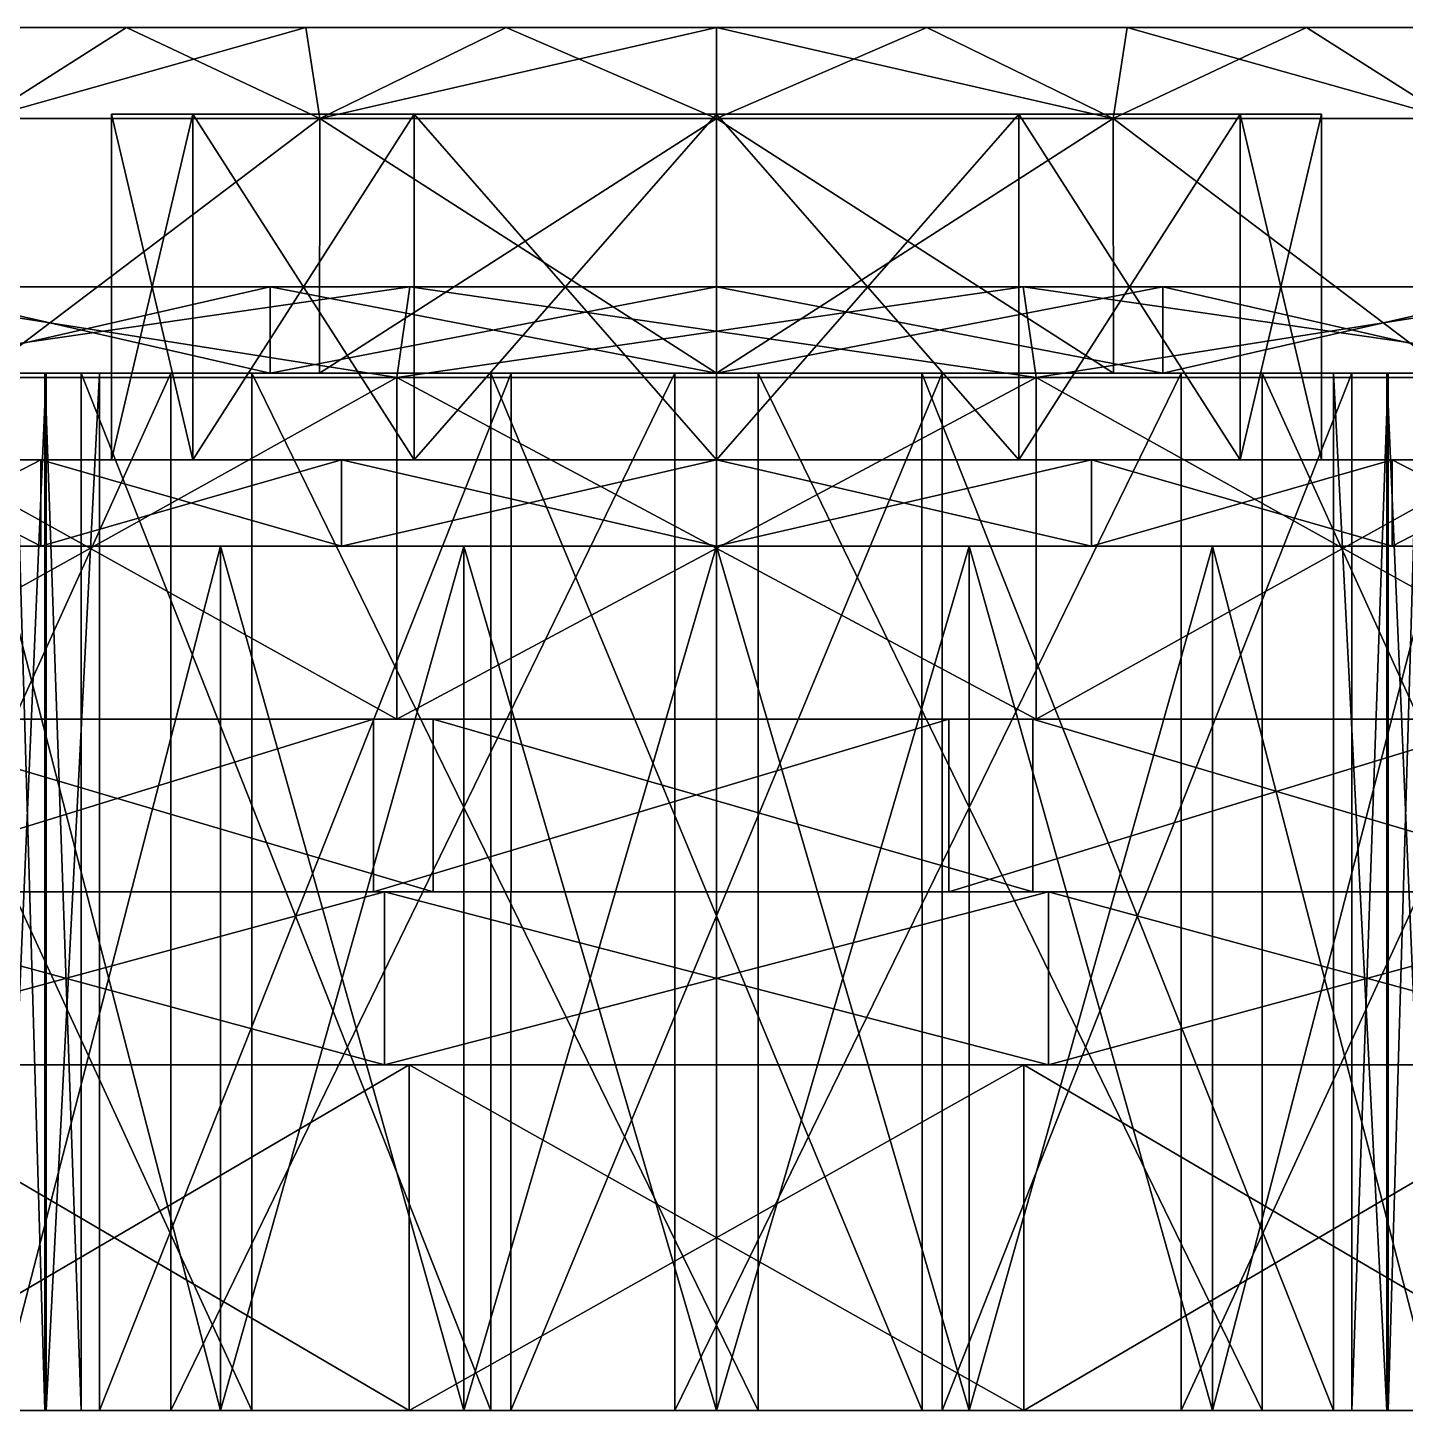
# Model space of a CAD drawing. Extents: x -29.8 to 29.8, y 13.5 to 29.5.
# Drawn here: x -7.97 to 7.97, y 13.54 to 29.54 of the extents above; entities that cross this region are included whole.
import ezdxf

# ---------------------------------------------------------------- set-up
doc = ezdxf.new("R2010")
doc.units = 0

msp = doc.modelspace()

# ---------------------------------------------------------------- linework, layer by layer
for points in [[(-10.95, 29.544447), (-10.675548, 29.544447, 2.435504), (10.95, 29.544447)], [(10.675548, 29.544447, -2.435504), (-10.95, 29.544447), (10.95, 29.544447)], [(10.675548, 29.544447, -2.435504), (-10.675549, 29.544447, -2.435502), (-10.95, 29.544447)], [(9.865387, 29.544447, -4.750963), (-9.865388, 29.544447, -4.750959), (-10.675549, 29.544447, -2.435502)], [(10.675548, 29.544447, -2.435504), (9.865387, 29.544447, -4.750963), (-10.675549, 29.544447, -2.435502)], [(-10.675548, 29.544447, 2.435504), (10.675549, 29.544447, 2.435502), (10.95, 29.544447)], [(-10.675548, 29.544447, 2.435504), (-9.865387, 29.544447, 4.750963), (10.675549, 29.544447, 2.435502)], [(8.560656, 29.544447, -6.827622), (-8.560658, 29.544447, -6.827619), (-9.865388, 29.544447, -4.750959)], [(9.865387, 29.544447, -4.750963), (8.560656, 29.544447, -6.827622), (-9.865388, 29.544447, -4.750959)], [(-9.865387, 29.544447, 4.750963), (9.865388, 29.544447, 4.750959), (10.675549, 29.544447, 2.435502)], [(-9.865387, 29.544447, 4.750963), (-8.560656, 29.544447, 6.827622), (9.865388, 29.544447, 4.750959)], [(6.828024, 29.544447, -8.560335), (-6.828027, 29.544447, -8.560333), (-8.560658, 29.544447, -6.827619)], [(-8.485365, 28.494448, -8.485198), (-8.560658, 29.544447, -6.827619), (-6.828027, 29.544447, -8.560333)], [(8.560656, 29.544447, -6.827622), (6.828024, 29.544447, -8.560335), (-8.560658, 29.544447, -6.827619)], [(-8.560656, 29.544447, 6.827622), (-8.48536, 28.494448, 8.485203), (-6.828024, 29.544447, 8.560335)], [(-8.560656, 29.544447, 6.827622), (8.560658, 29.544447, 6.827619), (9.865388, 29.544447, 4.750959)], [(-8.560656, 29.544447, 6.827622), (-6.828024, 29.544447, 8.560335), (8.560658, 29.544447, 6.827619)], [(-8.485365, 28.494448, -8.485198), (-6.828027, 29.544447, -8.560333), (-4.75139, 29.544447, -9.865181)], [(-8.485365, 28.494448, -8.485198), (-4.75139, 29.544447, -9.865181), (-4.592259, 28.494448, -11.086531)], [(-6.828024, 29.544447, 8.560335), (-8.48536, 28.494448, 8.485203), (-4.592254, 28.494448, 11.086533)], [(4.751386, 29.544447, -9.865183), (-4.75139, 29.544447, -9.865181), (-6.828027, 29.544447, -8.560333)], [(6.828024, 29.544447, -8.560335), (4.751386, 29.544447, -9.865183), (-6.828027, 29.544447, -8.560333)], [(-6.828024, 29.544447, 8.560335), (-4.592254, 28.494448, 11.086533), (-4.751386, 29.544447, 9.865183)], [(-6.828024, 29.544447, 8.560335), (6.828027, 29.544447, 8.560333), (8.560658, 29.544447, 6.827619)], [(-6.828024, 29.544447, 8.560335), (-4.751386, 29.544447, 9.865183), (6.828027, 29.544447, 8.560333)], [(2.435824, 29.544447, -10.675476), (-2.435828, 29.544447, -10.675475), (-4.75139, 29.544447, -9.865181)], [(-4.592259, 28.494448, -11.086531), (-4.75139, 29.544447, -9.865181), (-2.435828, 29.544447, -10.675475)], [(4.751386, 29.544447, -9.865183), (2.435824, 29.544447, -10.675476), (-4.75139, 29.544447, -9.865181)], [(-4.751386, 29.544447, 9.865183), (-4.592254, 28.494448, 11.086533), (-2.435824, 29.544447, 10.675476)], [(-4.751386, 29.544447, 9.865183), (4.75139, 29.544447, 9.865181), (6.828027, 29.544447, 8.560333)], [(-4.751386, 29.544447, 9.865183), (-2.435824, 29.544447, 10.675476), (4.75139, 29.544447, 9.865181)], [(-4.592259, 28.494448, -11.086531), (-2.435828, 29.544447, -10.675475), (-0.000002, 29.544447, -10.95)], [(-4.592259, 28.494448, -11.086531), (-0.000002, 29.544447, -10.95), (-0.000003, 28.494448, -12)], [(-2.435824, 29.544447, 10.675476), (-4.592254, 28.494448, 11.086533), (0.000003, 28.494448, 12)], [(2.435824, 29.544447, -10.675476), (-0.000002, 29.544447, -10.95), (-2.435828, 29.544447, -10.675475)], [(-2.435824, 29.544447, 10.675476), (0.000003, 28.494448, 12), (0.000002, 29.544447, 10.95)], [(-2.435824, 29.544447, 10.675476), (2.435828, 29.544447, 10.675475), (4.75139, 29.544447, 9.865181)], [(-2.435824, 29.544447, 10.675476), (0.000002, 29.544447, 10.95), (2.435828, 29.544447, 10.675475)], [(-0.000003, 28.494448, -12), (-0.000002, 29.544447, -10.95), (2.435824, 29.544447, -10.675476)], [(-0.000003, 28.494448, -12), (2.435824, 29.544447, -10.675476), (4.592254, 28.494448, -11.086533)], [(0.000002, 29.544447, 10.95), (0.000003, 28.494448, 12), (4.592259, 28.494448, 11.086531)], [(0.000002, 29.544447, 10.95), (4.592259, 28.494448, 11.086531), (2.435828, 29.544447, 10.675475)], [(4.592254, 28.494448, -11.086533), (2.435824, 29.544447, -10.675476), (4.751386, 29.544447, -9.865183)], [(2.435828, 29.544447, 10.675475), (4.592259, 28.494448, 11.086531), (4.75139, 29.544447, 9.865181)], [(4.592254, 28.494448, -11.086533), (4.751386, 29.544447, -9.865183), (6.828024, 29.544447, -8.560335)], [(4.592254, 28.494448, -11.086533), (6.828024, 29.544447, -8.560335), (8.48536, 28.494448, -8.485203)], [(4.75139, 29.544447, 9.865181), (4.592259, 28.494448, 11.086531), (8.485365, 28.494448, 8.485198)], [(4.75139, 29.544447, 9.865181), (8.485365, 28.494448, 8.485198), (6.828027, 29.544447, 8.560333)], [(8.48536, 28.494448, -8.485203), (6.828024, 29.544447, -8.560335), (8.560656, 29.544447, -6.827622)], [(6.828027, 29.544447, 8.560333), (8.485365, 28.494448, 8.485198), (8.560658, 29.544447, 6.827619)], [(-8.485365, 28.494448, -8.485198), (-4.592259, 28.494448, -11.086531), (-8.485199, 25.544447, -8.485199)], [(-4.592254, 28.494448, 11.086533), (-8.48536, 28.494448, 8.485203), (-8.485199, 25.544447, 8.485199)], [(-4.592259, 28.494448, -11.086531), (-4.592681, 25.544447, -11.086285), (-8.485199, 25.544447, -8.485199)], [(-4.592254, 28.494448, 11.086533), (-8.485199, 25.544447, 8.485199), (-4.592681, 25.544447, 11.086285)], [(-6.062178, 28.544447, 3.5), (-6.061683, 24.544447, 3.500472), (-7, 24.544447)], [(-6.999685, 28.544447), (-7, 24.544447), (-6.061683, 24.544447, -3.500472)], [(-6.062178, 28.544447, 3.5), (-7, 24.544447), (-6.999685, 28.544447)], [(-6.999685, 28.544447), (-6.061683, 24.544447, -3.500472), (-6.062178, 28.544447, -3.5)], [(-6.062178, 28.544447, 3.5), (-6.999685, 28.544447), (-6.062178, 28.544447, -3.5)], [(-3.499843, 28.544447, 6.061905), (-6.061683, 24.544447, 3.500472), (-6.062178, 28.544447, 3.5)], [(-6.062178, 28.544447, -3.5), (-6.061683, 24.544447, -3.500472), (-3.500472, 24.544447, -6.061683)], [(-6.062178, 28.544447, -3.5), (-3.500472, 24.544447, -6.061683), (-3.499843, 28.544447, -6.061905)], [(-6.062178, 28.544447, 3.5), (-6.062178, 28.544447, -3.5), (-3.499843, 28.544447, -6.061905)], [(-3.499843, 28.544447, 6.061905), (-6.062178, 28.544447, 3.5), (-3.499843, 28.544447, -6.061905)], [(-3.499843, 28.544447, 6.061905), (-3.500472, 24.544447, 6.061683), (-6.061683, 24.544447, 3.500472)], [(-0.000003, 28.494448, -12), (0, 25.544447, -12), (-4.592681, 25.544447, -11.086285)], [(-4.592259, 28.494448, -11.086531), (-0.000003, 28.494448, -12), (-4.592681, 25.544447, -11.086285)], [(-4.592254, 28.494448, 11.086533), (-4.592681, 25.544447, 11.086285), (0, 25.544447, 12)], [(0.000003, 28.494448, 12), (-4.592254, 28.494448, 11.086533), (0, 25.544447, 12)], [(-3.499843, 28.544447, -6.061905), (-3.500472, 24.544447, -6.061683), (0, 24.544447, -7)], [(0, 28.544447, 7), (0, 24.544447, 7), (-3.500472, 24.544447, 6.061683)], [(0, 28.544447, 7), (-3.500472, 24.544447, 6.061683), (-3.499843, 28.544447, 6.061905)], [(-3.499843, 28.544447, -6.061905), (0, 24.544447, -7), (0, 28.544447, -7)], [(-3.499843, 28.544447, 6.061905), (-3.499843, 28.544447, -6.061905), (0, 28.544447, -7)], [(0, 28.544447, 7), (-3.499843, 28.544447, 6.061905), (0, 28.544447, -7)], [(-0.000003, 28.494448, -12), (4.592254, 28.494448, -11.086533), (0, 25.544447, -12)], [(0, 28.544447, -7), (0, 24.544447, -7), (3.500472, 24.544447, -6.061683)], [(3.499843, 28.544447, -6.061905), (0, 28.544447, -7), (3.500472, 24.544447, -6.061683)], [(3.499843, 28.544447, 6.061905), (3.500472, 24.544447, 6.061683), (0, 24.544447, 7)], [(3.499843, 28.544447, 6.061905), (0, 24.544447, 7), (0, 28.544447, 7)], [(3.499843, 28.544447, -6.061905), (0, 28.544447, 7), (0, 28.544447, -7)], [(3.499843, 28.544447, -6.061905), (3.499843, 28.544447, 6.061905), (0, 28.544447, 7)], [(4.592254, 28.494448, -11.086533), (4.592681, 25.544447, -11.086285), (0, 25.544447, -12)], [(0.000003, 28.494448, 12), (0, 25.544447, 12), (4.592681, 25.544447, 11.086285)], [(4.592259, 28.494448, 11.086531), (0.000003, 28.494448, 12), (4.592681, 25.544447, 11.086285)], [(3.499843, 28.544447, -6.061905), (3.500472, 24.544447, -6.061683), (6.061683, 24.544447, -3.500472)], [(3.499843, 28.544447, -6.061905), (6.061683, 24.544447, -3.500472), (6.062178, 28.544447, -3.5)], [(6.062178, 28.544447, 3.5), (3.500472, 24.544447, 6.061683), (3.499843, 28.544447, 6.061905)], [(6.062178, 28.544447, -3.5), (6.062178, 28.544447, 3.5), (3.499843, 28.544447, 6.061905)], [(3.499843, 28.544447, -6.061905), (6.062178, 28.544447, -3.5), (3.499843, 28.544447, 6.061905)], [(6.062178, 28.544447, 3.5), (6.061683, 24.544447, 3.500472), (3.500472, 24.544447, 6.061683)], [(4.592254, 28.494448, -11.086533), (8.485199, 25.544447, -8.485199), (4.592681, 25.544447, -11.086285)], [(4.592254, 28.494448, -11.086533), (8.48536, 28.494448, -8.485203), (8.485199, 25.544447, -8.485199)], [(4.592259, 28.494448, 11.086531), (4.592681, 25.544447, 11.086285), (8.485199, 25.544447, 8.485199)], [(8.485365, 28.494448, 8.485198), (4.592259, 28.494448, 11.086531), (8.485199, 25.544447, 8.485199)], [(6.062178, 28.544447, -3.5), (6.061683, 24.544447, -3.500472), (7, 24.544447)], [(6.999685, 28.544447), (7, 24.544447), (6.061683, 24.544447, 3.500472)], [(6.999685, 28.544447), (6.061683, 24.544447, 3.500472), (6.062178, 28.544447, 3.5)], [(6.062178, 28.544447, -3.5), (7, 24.544447), (6.999685, 28.544447)], [(6.062178, 28.544447, -3.5), (6.999685, 28.544447), (6.062178, 28.544447, 3.5)], [(16.339005, 26.544447, -18.855753), (-16.339006, 26.544447, -18.855751), (-20.98947, 26.544447, -13.488686)], [(11.745502, 26.544447, -14.872828), (16.339005, 26.544447, -18.855753), (-20.98947, 26.544447, -13.488686)], [(10.629045, 26.544447, -14.509966), (-20.98947, 26.544447, -13.488686), (-13.559413, 26.544447, -13.552597)], [(10.629045, 26.544447, -14.509966), (11.745502, 26.544447, -14.872828), (-20.98947, 26.544447, -13.488686)], [(10.364788, 26.544447, -22.695234), (-10.364791, 26.544447, -22.695234), (-16.339006, 26.544447, -18.855751)], [(16.339005, 26.544447, -18.855753), (10.364788, 26.544447, -22.695234), (-16.339006, 26.544447, -18.855751)], [(-16.339005, 26.544447, 18.855753), (16.339006, 26.544447, 18.855751), (20.98947, 26.544447, 13.488686)], [(-11.745502, 26.544447, 14.872828), (-16.339005, 26.544447, 18.855753), (20.98947, 26.544447, 13.488686)], [(-16.339005, 26.544447, 18.855753), (-10.364788, 26.544447, 22.695234), (16.339006, 26.544447, 18.855751)], [(10.629045, 26.544447, -14.509966), (-13.559413, 26.544447, -13.552597), (-12.386242, 26.544447, -13.552597)], [(-12.386242, 26.544447, -13.552597), (-11.435689, 26.544447, -12.861959), (0, 26.544447, -13.49989)], [(9.938406, 26.544447, -13.559413), (-12.386242, 26.544447, -13.552597), (0, 26.544447, -13.49989)], [(-12.386242, 26.544447, -9.938406), (-9.545517, 26.544447, -9.546278), (-5.165878, 26.544447, -12.472413)], [(-11.435689, 26.544447, -10.629045), (-12.386242, 26.544447, -9.938406), (-5.165878, 26.544447, -12.472413)], [(-12.386242, 26.544447, -13.552597), (9.938406, 26.544447, -13.559413), (10.629045, 26.544447, -14.509966)], [(-10.629045, 26.544447, 14.509966), (-11.745502, 26.544447, 14.872828), (20.98947, 26.544447, 13.488686)], [(-11.435689, 26.544447, -12.861959), (-5.165878, 26.544447, -12.472413), (0, 26.544447, -13.49989)], [(-11.072827, 26.544447, -11.745502), (-11.435689, 26.544447, -10.629045), (-5.165878, 26.544447, -12.472413)], [(-11.435689, 26.544447, -12.861959), (-11.072827, 26.544447, -11.745502), (-5.165878, 26.544447, -12.472413)], [(-10.800983, 25.494448, -23.650343), (-10.364791, 26.544447, -22.695234), (-3.550827, 26.544447, -24.696035)], [(-10.800983, 25.494448, -23.650343), (-3.550827, 26.544447, -24.696035), (-3.70026, 25.494448, -25.735348)], [(-10.364788, 26.544447, 22.695234), (-10.800982, 25.494448, 23.650345), (-3.700258, 25.494448, 25.735348)], [(-10.629045, 26.544447, 14.509966), (20.98947, 26.544447, 13.488686), (13.559413, 26.544447, 13.552597)], [(12.386242, 26.544447, 13.552597), (-9.938406, 26.544447, 13.559413), (-10.629045, 26.544447, 14.509966)], [(-10.629045, 26.544447, 14.509966), (13.559413, 26.544447, 13.552597), (12.386242, 26.544447, 13.552597)], [(3.550824, 26.544447, -24.696035), (-3.550827, 26.544447, -24.696035), (-10.364791, 26.544447, -22.695234)], [(10.364788, 26.544447, -22.695234), (3.550824, 26.544447, -24.696035), (-10.364791, 26.544447, -22.695234)], [(-10.364788, 26.544447, 22.695234), (-3.700258, 25.494448, 25.735348), (-3.550824, 26.544447, 24.696035)], [(-10.364788, 26.544447, 22.695234), (10.364791, 26.544447, 22.695234), (16.339006, 26.544447, 18.855751)], [(-10.364788, 26.544447, 22.695234), (-3.550824, 26.544447, 24.696035), (10.364791, 26.544447, 22.695234)], [(-9.938406, 26.544447, 12.386242), (-5.165878, 26.544447, 12.472413), (-9.545517, 26.544447, 9.546278)], [(-9.938406, 26.544447, 13.559413), (0, 26.544447, 13.49989), (-5.165878, 26.544447, 12.472413)], [(-9.938406, 26.544447, 12.386242), (-9.938406, 26.544447, 13.559413), (-5.165878, 26.544447, 12.472413)], [(-9.938406, 26.544447, 13.559413), (12.386242, 26.544447, 13.552597), (0, 26.544447, 13.49989)], [(-5.165878, 25.544447, -12.472413), (-5.165878, 26.544447, -12.472413), (-9.545517, 26.544447, -9.546278)], [(-5.165878, 25.544447, -12.472413), (-9.545517, 26.544447, -9.546278), (-9.545517, 25.544447, -9.546278)], [(-9.545517, 25.544447, 9.546278), (-9.545517, 26.544447, 9.546278), (-5.165878, 26.544447, 12.472413)], [(-5.165878, 25.544447, 12.472413), (-9.545517, 25.544447, 9.546278), (-5.165878, 26.544447, 12.472413)], [(0, 25.544447, -13.49989), (0, 26.544447, -13.49989), (-5.165878, 26.544447, -12.472413)], [(0, 25.544447, -13.49989), (-5.165878, 26.544447, -12.472413), (-5.165878, 25.544447, -12.472413)], [(-5.165878, 25.544447, 12.472413), (-5.165878, 26.544447, 12.472413), (0, 26.544447, 13.49989)], [(0, 25.544447, 13.49989), (-5.165878, 25.544447, 12.472413), (0, 26.544447, 13.49989)], [(-3.70026, 25.494448, -25.735348), (-3.550827, 26.544447, -24.696035), (3.550824, 26.544447, -24.696035)], [(-3.70026, 25.494448, -25.735348), (3.550824, 26.544447, -24.696035), (3.700258, 25.494448, -25.735348)], [(-3.550824, 26.544447, 24.696035), (-3.700258, 25.494448, 25.735348), (3.70026, 25.494448, 25.735348)], [(-3.550824, 26.544447, 24.696035), (3.70026, 25.494448, 25.735348), (3.550827, 26.544447, 24.696035)], [(-3.550824, 26.544447, 24.696035), (3.550827, 26.544447, 24.696035), (10.364791, 26.544447, 22.695234)], [(9.938406, 26.544447, -13.559413), (0, 26.544447, -13.49989), (5.165878, 26.544447, -12.472413)], [(5.165878, 25.544447, -12.472413), (5.165878, 26.544447, -12.472413), (0, 26.544447, -13.49989)], [(5.165878, 25.544447, -12.472413), (0, 26.544447, -13.49989), (0, 25.544447, -13.49989)], [(11.435689, 26.544447, 12.861959), (5.165878, 26.544447, 12.472413), (0, 26.544447, 13.49989)], [(0, 25.544447, 13.49989), (0, 26.544447, 13.49989), (5.165878, 26.544447, 12.472413)], [(12.386242, 26.544447, 13.552597), (11.435689, 26.544447, 12.861959), (0, 26.544447, 13.49989)], [(5.165878, 25.544447, 12.472413), (0, 25.544447, 13.49989), (5.165878, 26.544447, 12.472413)], [(3.700258, 25.494448, -25.735348), (3.550824, 26.544447, -24.696035), (10.364788, 26.544447, -22.695234)], [(3.550827, 26.544447, 24.696035), (3.70026, 25.494448, 25.735348), (10.800983, 25.494448, 23.650343)], [(3.550827, 26.544447, 24.696035), (10.800983, 25.494448, 23.650343), (10.364791, 26.544447, 22.695234)], [(3.700258, 25.494448, -25.735348), (10.364788, 26.544447, -22.695234), (10.800982, 25.494448, -23.650345)], [(9.938406, 26.544447, -12.386242), (5.165878, 26.544447, -12.472413), (9.545517, 26.544447, -9.546278)], [(9.545517, 25.544447, -9.546278), (9.545517, 26.544447, -9.546278), (5.165878, 26.544447, -12.472413)], [(9.938406, 26.544447, -12.386242), (9.938406, 26.544447, -13.559413), (5.165878, 26.544447, -12.472413)], [(9.545517, 25.544447, -9.546278), (5.165878, 26.544447, -12.472413), (5.165878, 25.544447, -12.472413)], [(12.386242, 26.544447, 9.938406), (9.545517, 26.544447, 9.546278), (5.165878, 26.544447, 12.472413)], [(5.165878, 25.544447, 12.472413), (5.165878, 26.544447, 12.472413), (9.545517, 26.544447, 9.546278)], [(11.435689, 26.544447, 10.629045), (12.386242, 26.544447, 9.938406), (5.165878, 26.544447, 12.472413)], [(11.072827, 26.544447, 11.745502), (11.435689, 26.544447, 10.629045), (5.165878, 26.544447, 12.472413)], [(11.435689, 26.544447, 12.861959), (11.072827, 26.544447, 11.745502), (5.165878, 26.544447, 12.472413)], [(9.545517, 25.544447, 9.546278), (5.165878, 25.544447, 12.472413), (9.545517, 26.544447, 9.546278)], [(-6.31481, 25.544447, 22.95162), (-6.313863, 13.544447, 22.952183), (-11.759292, 13.544447, 20.697647)], [(-6.31481, 25.544447, 22.95162), (-11.759292, 13.544447, 20.697647), (-11.759292, 25.544447, 20.697647)], [(-7.351934, 25.544447, 14.373593), (-6.31481, 25.544447, 22.95162), (-11.759292, 25.544447, 20.697647)], [(-7.771642, 25.544447, 14.323244), (-7.351934, 25.544447, 14.373593), (-11.759292, 25.544447, 20.697647)], [(-8.124918, 25.544447, 14.555378), (-7.771642, 25.544447, 14.323244), (-11.759292, 25.544447, 20.697647)], [(-10.908812, 25.544447, -21.158247), (-10.908812, 13.544447, -21.158247), (-5.376295, 13.544447, -23.189716)], [(-10.908812, 25.544447, -21.158247), (-5.376295, 13.544447, -23.189716), (-5.377264, 25.544447, -23.189194)], [(-8.271679, 25.544447, -14.754128), (-10.908812, 25.544447, -21.158247), (-5.377264, 25.544447, -23.189194)], [(-3.70026, 25.494448, -25.735348), (-3.700487, 21.544447, -25.735308), (-10.801144, 21.544447, -23.650227)], [(-10.800983, 25.494448, -23.650343), (-3.70026, 25.494448, -25.735348), (-10.801144, 21.544447, -23.650227)], [(-10.800982, 25.494448, 23.650345), (-10.801144, 21.544447, 23.650227), (-3.700487, 21.544447, 25.735308)], [(-3.700258, 25.494448, 25.735348), (-10.800982, 25.494448, 23.650345), (-3.700487, 21.544447, 25.735308)], [(-4.592681, 25.544447, 11.086285), (-9.545517, 25.544447, 9.546278), (-5.165878, 25.544447, 12.472413)], [(-4.592681, 25.544447, 11.086285), (-8.485199, 25.544447, 8.485199), (-9.545517, 25.544447, 9.546278)], [(-4.592681, 25.544447, -11.086285), (-5.165878, 25.544447, -12.472413), (-9.545517, 25.544447, -9.546278)], [(-8.485199, 25.544447, -8.485199), (-4.592681, 25.544447, -11.086285), (-9.545517, 25.544447, -9.546278)], [(-7.756226, 25.544447, -14.411599), (-7.756196, 13.544447, -14.411722), (-8.271679, 13.544447, -14.754128)], [(-7.756226, 25.544447, -14.411599), (-8.271679, 13.544447, -14.754128), (-8.271679, 25.544447, -14.754128)], [(-7.756226, 25.544447, -14.411599), (-8.271679, 25.544447, -14.754128), (-5.377264, 25.544447, -23.189194)], [(-8.124918, 25.544447, 14.555378), (-8.124918, 13.544447, 14.555378), (-7.771799, 13.544447, 14.322578)], [(-8.124918, 25.544447, 14.555378), (-7.771799, 13.544447, 14.322578), (-7.771642, 25.544447, 14.323244)], [(-7.771642, 25.544447, 14.323244), (-7.771799, 13.544447, 14.322578), (-7.351934, 13.544447, 14.373593)], [(-7.771642, 25.544447, 14.323244), (-7.351934, 13.544447, 14.373593), (-7.351934, 25.544447, 14.373593)], [(-7.141078, 25.544447, -14.479507), (-7.756196, 13.544447, -14.411722), (-7.756226, 25.544447, -14.411599)], [(-7.141078, 25.544447, -14.479507), (-7.756226, 25.544447, -14.411599), (-5.377264, 25.544447, -23.189194)], [(-7.141078, 25.544447, -14.479507), (-7.141078, 13.544447, -14.479507), (-7.756196, 13.544447, -14.411722)], [(-7.351934, 25.544447, 14.373593), (-7.351934, 13.544447, 14.373593), (-2.611515, 13.544447, 15.932078)], [(-7.351934, 25.544447, 14.373593), (-2.611515, 13.544447, 15.932078), (-2.610183, 25.544447, 15.931933)], [(-7.351934, 25.544447, 14.373593), (-2.610183, 25.544447, 15.931933), (-6.31481, 25.544447, 22.95162)], [(-2.377058, 25.544447, -15.96838), (-2.378387, 13.544447, -15.968544), (-7.141078, 13.544447, -14.479507)], [(-2.377058, 25.544447, -15.96838), (-7.141078, 13.544447, -14.479507), (-7.141078, 25.544447, -14.479507)], [(-2.377058, 25.544447, -15.96838), (-7.141078, 25.544447, -14.479507), (-5.377264, 25.544447, -23.189194)], [(-0.483598, 25.544447, 23.799994), (-6.313863, 13.544447, 22.952183), (-6.31481, 25.544447, 22.95162)], [(-2.610183, 25.544447, 15.931933), (-0.483598, 25.544447, 23.799994), (-6.31481, 25.544447, 22.95162)], [(-0.483598, 25.544447, 23.799994), (-0.483593, 13.544447, 23.799768), (-6.313863, 13.544447, 22.952183)], [(-5.377264, 25.544447, -23.189194), (-5.376295, 13.544447, -23.189716), (0.483593, 13.544447, -23.799768)], [(-5.377264, 25.544447, -23.189194), (0.483593, 13.544447, -23.799768), (0.483598, 25.544447, -23.799994)], [(-2.377058, 25.544447, -15.96838), (-5.377264, 25.544447, -23.189194), (0.483598, 25.544447, -23.799994)], [(5.165878, 25.544447, 12.472413), (-5.165878, 25.544447, 12.472413), (0, 25.544447, 13.49989)], [(0, 25.544447, 12), (-5.165878, 25.544447, 12.472413), (5.165878, 25.544447, 12.472413)], [(0, 25.544447, 12), (-4.592681, 25.544447, 11.086285), (-5.165878, 25.544447, 12.472413)], [(5.165878, 25.544447, -12.472413), (0, 25.544447, -13.49989), (-5.165878, 25.544447, -12.472413)], [(0, 25.544447, -12), (5.165878, 25.544447, -12.472413), (-5.165878, 25.544447, -12.472413)], [(-4.592681, 25.544447, -11.086285), (0, 25.544447, -12), (-5.165878, 25.544447, -12.472413)], [(3.700258, 25.494448, -25.735348), (3.700487, 21.544447, -25.735308), (-3.700487, 21.544447, -25.735308)], [(-3.70026, 25.494448, -25.735348), (3.700258, 25.494448, -25.735348), (-3.700487, 21.544447, -25.735308)], [(-3.700258, 25.494448, 25.735348), (-3.700487, 21.544447, 25.735308), (3.700487, 21.544447, 25.735308)], [(3.70026, 25.494448, 25.735348), (-3.700258, 25.494448, 25.735348), (3.700487, 21.544447, 25.735308)], [(-2.610183, 25.544447, 15.931933), (-2.611515, 13.544447, 15.932078), (2.378387, 13.544447, 15.968544)], [(-2.610183, 25.544447, 15.931933), (2.378387, 13.544447, 15.968544), (2.377058, 25.544447, 15.96838)], [(-2.610183, 25.544447, 15.931933), (2.377058, 25.544447, 15.96838), (-0.483598, 25.544447, 23.799994)], [(2.610183, 25.544447, -15.931933), (2.611515, 13.544447, -15.932078), (-2.378387, 13.544447, -15.968544)], [(2.610183, 25.544447, -15.931933), (-2.378387, 13.544447, -15.968544), (-2.377058, 25.544447, -15.96838)], [(2.610183, 25.544447, -15.931933), (-2.377058, 25.544447, -15.96838), (0.483598, 25.544447, -23.799994)], [(5.377264, 25.544447, 23.189194), (-0.483593, 13.544447, 23.799768), (-0.483598, 25.544447, 23.799994)], [(2.377058, 25.544447, 15.96838), (5.377264, 25.544447, 23.189194), (-0.483598, 25.544447, 23.799994)], [(5.377264, 25.544447, 23.189194), (5.376295, 13.544447, 23.189716), (-0.483593, 13.544447, 23.799768)], [(4.592681, 25.544447, 11.086285), (0, 25.544447, 12), (5.165878, 25.544447, 12.472413)], [(0, 25.544447, -12), (4.592681, 25.544447, -11.086285), (5.165878, 25.544447, -12.472413)], [(0.483598, 25.544447, -23.799994), (0.483593, 13.544447, -23.799768), (6.313863, 13.544447, -22.952183)], [(0.483598, 25.544447, -23.799994), (6.313863, 13.544447, -22.952183), (6.31481, 25.544447, -22.95162)], [(2.610183, 25.544447, -15.931933), (0.483598, 25.544447, -23.799994), (6.31481, 25.544447, -22.95162)], [(2.377058, 25.544447, 15.96838), (2.378387, 13.544447, 15.968544), (7.141078, 13.544447, 14.479507)], [(2.377058, 25.544447, 15.96838), (7.141078, 13.544447, 14.479507), (7.141078, 25.544447, 14.479507)], [(2.377058, 25.544447, 15.96838), (7.141078, 25.544447, 14.479507), (5.377264, 25.544447, 23.189194)], [(7.351934, 25.544447, -14.373593), (2.611515, 13.544447, -15.932078), (2.610183, 25.544447, -15.931933)], [(7.351934, 25.544447, -14.373593), (2.610183, 25.544447, -15.931933), (6.31481, 25.544447, -22.95162)], [(7.351934, 25.544447, -14.373593), (7.351934, 13.544447, -14.373593), (2.611515, 13.544447, -15.932078)], [(3.700258, 25.494448, -25.735348), (10.800982, 25.494448, -23.650345), (3.700487, 21.544447, -25.735308)], [(3.70026, 25.494448, 25.735348), (3.700487, 21.544447, 25.735308), (10.801144, 21.544447, 23.650227)], [(10.800983, 25.494448, 23.650343), (3.70026, 25.494448, 25.735348), (10.801144, 21.544447, 23.650227)], [(10.800982, 25.494448, -23.650345), (10.801144, 21.544447, -23.650227), (3.700487, 21.544447, -25.735308)], [(4.592681, 25.544447, 11.086285), (5.165878, 25.544447, 12.472413), (9.545517, 25.544447, 9.546278)], [(8.485199, 25.544447, 8.485199), (4.592681, 25.544447, 11.086285), (9.545517, 25.544447, 9.546278)], [(4.592681, 25.544447, -11.086285), (9.545517, 25.544447, -9.546278), (5.165878, 25.544447, -12.472413)], [(4.592681, 25.544447, -11.086285), (8.485199, 25.544447, -8.485199), (9.545517, 25.544447, -9.546278)], [(10.908812, 25.544447, 21.158247), (10.908812, 13.544447, 21.158247), (5.376295, 13.544447, 23.189716)], [(10.908812, 25.544447, 21.158247), (5.376295, 13.544447, 23.189716), (5.377264, 25.544447, 23.189194)], [(8.271679, 25.544447, 14.754128), (10.908812, 25.544447, 21.158247), (5.377264, 25.544447, 23.189194)], [(7.756226, 25.544447, 14.411599), (8.271679, 25.544447, 14.754128), (5.377264, 25.544447, 23.189194)], [(7.141078, 25.544447, 14.479507), (7.756226, 25.544447, 14.411599), (5.377264, 25.544447, 23.189194)], [(6.31481, 25.544447, -22.95162), (6.313863, 13.544447, -22.952183), (11.759292, 13.544447, -20.697647)], [(6.31481, 25.544447, -22.95162), (11.759292, 13.544447, -20.697647), (11.759292, 25.544447, -20.697647)], [(7.351934, 25.544447, -14.373593), (6.31481, 25.544447, -22.95162), (11.759292, 25.544447, -20.697647)], [(7.141078, 25.544447, 14.479507), (7.141078, 13.544447, 14.479507), (7.756196, 13.544447, 14.411722)], [(7.141078, 25.544447, 14.479507), (7.756196, 13.544447, 14.411722), (7.756226, 25.544447, 14.411599)], [(7.771642, 25.544447, -14.323244), (7.771799, 13.544447, -14.322578), (7.351934, 13.544447, -14.373593)], [(7.771642, 25.544447, -14.323244), (7.351934, 13.544447, -14.373593), (7.351934, 25.544447, -14.373593)], [(7.771642, 25.544447, -14.323244), (7.351934, 25.544447, -14.373593), (11.759292, 25.544447, -20.697647)], [(7.756226, 25.544447, 14.411599), (7.756196, 13.544447, 14.411722), (8.271679, 13.544447, 14.754128)], [(7.756226, 25.544447, 14.411599), (8.271679, 13.544447, 14.754128), (8.271679, 25.544447, 14.754128)], [(8.124918, 25.544447, -14.555378), (7.771799, 13.544447, -14.322578), (7.771642, 25.544447, -14.323244)], [(8.124918, 25.544447, -14.555378), (7.771642, 25.544447, -14.323244), (11.759292, 25.544447, -20.697647)], [(8.124918, 25.544447, -14.555378), (8.124918, 13.544447, -14.555378), (7.771799, 13.544447, -14.322578)], [(-7.818838, 24.544447, 6.234138), (-7.817791, 23.544447, 6.235472), (-9.749311, 23.544447, 2.22442)], [(-7.818838, 24.544447, 6.234138), (-9.749311, 23.544447, 2.22442), (-9.748897, 24.544447, 2.226068)], [(-9.748897, 24.544447, -2.226068), (-9.749311, 23.544447, -2.22442), (-7.817791, 23.544447, -6.235472)], [(-9.748897, 24.544447, -2.226068), (-7.817791, 23.544447, -6.235472), (-7.818838, 24.544447, -6.234138)], [(-9.748897, 24.544447, 2.226068), (-9.748897, 24.544447, -2.226068), (-7.818838, 24.544447, -6.234138)], [(-7.818838, 24.544447, 6.234138), (-9.748897, 24.544447, 2.226068), (-7.818838, 24.544447, -6.234138)], [(-4.338391, 24.544447, 9.009613), (-7.817791, 23.544447, 6.235472), (-7.818838, 24.544447, 6.234138)], [(-7.818838, 24.544447, -6.234138), (-7.817791, 23.544447, -6.235472), (-4.339027, 23.544447, -9.009366)], [(-7.818838, 24.544447, -6.234138), (-4.339027, 23.544447, -9.009366), (-4.338391, 24.544447, -9.009613)], [(-6.061683, 24.544447, -3.500472), (-7.818838, 24.544447, -6.234138), (-4.338391, 24.544447, -9.009613)], [(-7, 24.544447), (-7.818838, 24.544447, 6.234138), (-7.818838, 24.544447, -6.234138)], [(-6.061683, 24.544447, -3.500472), (-7, 24.544447), (-7.818838, 24.544447, -6.234138)], [(-6.061683, 24.544447, 3.500472), (-4.338391, 24.544447, 9.009613), (-7.818838, 24.544447, 6.234138)], [(-7, 24.544447), (-6.061683, 24.544447, 3.500472), (-7.818838, 24.544447, 6.234138)], [(-4.338391, 24.544447, 9.009613), (-4.339027, 23.544447, 9.009366), (-7.817791, 23.544447, 6.235472)], [(-3.500472, 24.544447, -6.061683), (-6.061683, 24.544447, -3.500472), (-4.338391, 24.544447, -9.009613)], [(-6.061683, 24.544447, 3.500472), (-3.500472, 24.544447, 6.061683), (-4.338391, 24.544447, 9.009613)], [(-4.338391, 24.544447, -9.009613), (-4.339027, 23.544447, -9.009366), (0, 23.544447, -10)], [(0, 24.544447, 10), (0, 23.544447, 10), (-4.339027, 23.544447, 9.009366)], [(0, 24.544447, 10), (-4.339027, 23.544447, 9.009366), (-4.338391, 24.544447, 9.009613)], [(-4.338391, 24.544447, -9.009613), (0, 23.544447, -10), (0, 24.544447, -10)], [(-3.500472, 24.544447, -6.061683), (-4.338391, 24.544447, -9.009613), (0, 24.544447, -10)], [(0, 24.544447, 7), (0, 24.544447, 10), (-4.338391, 24.544447, 9.009613)], [(-3.500472, 24.544447, 6.061683), (0, 24.544447, 7), (-4.338391, 24.544447, 9.009613)], [(-3.500472, 24.544447, -6.061683), (0, 24.544447, -10), (0, 24.544447, -7)], [(0, 24.544447, -10), (0, 23.544447, -10), (4.339027, 23.544447, -9.009366)], [(4.338391, 24.544447, -9.009613), (0, 24.544447, -10), (4.339027, 23.544447, -9.009366)], [(4.338391, 24.544447, 9.009613), (4.339027, 23.544447, 9.009366), (0, 23.544447, 10)], [(4.338391, 24.544447, 9.009613), (0, 23.544447, 10), (0, 24.544447, 10)], [(0, 24.544447, -7), (0, 24.544447, -10), (4.338391, 24.544447, -9.009613)], [(3.500472, 24.544447, 6.061683), (4.338391, 24.544447, 9.009613), (0, 24.544447, 10)], [(0, 24.544447, 7), (3.500472, 24.544447, 6.061683), (0, 24.544447, 10)], [(3.500472, 24.544447, -6.061683), (0, 24.544447, -7), (4.338391, 24.544447, -9.009613)], [(3.500472, 24.544447, 6.061683), (6.061683, 24.544447, 3.500472), (4.338391, 24.544447, 9.009613)], [(6.061683, 24.544447, -3.500472), (3.500472, 24.544447, -6.061683), (4.338391, 24.544447, -9.009613)], [(4.338391, 24.544447, -9.009613), (4.339027, 23.544447, -9.009366), (7.817791, 23.544447, -6.235472)], [(4.338391, 24.544447, -9.009613), (7.817791, 23.544447, -6.235472), (7.818838, 24.544447, -6.234138)], [(7.818838, 24.544447, 6.234138), (4.339027, 23.544447, 9.009366), (4.338391, 24.544447, 9.009613)], [(6.061683, 24.544447, 3.500472), (7.818838, 24.544447, 6.234138), (4.338391, 24.544447, 9.009613)], [(6.061683, 24.544447, -3.500472), (4.338391, 24.544447, -9.009613), (7.818838, 24.544447, -6.234138)], [(7.818838, 24.544447, 6.234138), (7.817791, 23.544447, 6.235472), (4.339027, 23.544447, 9.009366)], [(6.061683, 24.544447, 3.500472), (7, 24.544447), (7.818838, 24.544447, 6.234138)], [(7, 24.544447), (6.061683, 24.544447, -3.500472), (7.818838, 24.544447, -6.234138)], [(7, 24.544447), (7.818838, 24.544447, -6.234138), (7.818838, 24.544447, 6.234138)], [(7.818838, 24.544447, -6.234138), (7.817791, 23.544447, -6.235472), (9.749311, 23.544447, -2.22442)], [(9.748897, 24.544447, 2.226068), (9.749311, 23.544447, 2.22442), (7.817791, 23.544447, 6.235472)], [(9.748897, 24.544447, 2.226068), (7.817791, 23.544447, 6.235472), (7.818838, 24.544447, 6.234138)], [(7.818838, 24.544447, -6.234138), (9.749311, 23.544447, -2.22442), (9.748897, 24.544447, -2.226068)], [(9.748897, 24.544447, -2.226068), (9.748897, 24.544447, 2.226068), (7.818838, 24.544447, 6.234138)], [(7.818838, 24.544447, -6.234138), (9.748897, 24.544447, -2.226068), (7.818838, 24.544447, 6.234138)], [(-7.817791, 23.544447, -6.235472), (-9.749311, 23.544447, -2.22442), (-8.333702, 23.544447, -12.47164)], [(-9.749311, 23.544447, 2.22442), (-7.817791, 23.544447, 6.235472), (-8.333702, 23.544447, 12.47164)], [(-5.73955, 23.544447, 13.858234), (-5.74017, 13.544447, 13.857996), (-8.334243, 13.544447, 12.471438)], [(-5.73955, 23.544447, 13.858234), (-8.334243, 13.544447, 12.471438), (-8.333702, 23.544447, 12.47164)], [(-8.333702, 23.544447, -12.47164), (-8.334243, 13.544447, -12.471438), (-5.74017, 13.544447, -13.857996)], [(-8.333702, 23.544447, -12.47164), (-5.74017, 13.544447, -13.857996), (-5.73955, 23.544447, -13.858234)], [(-7.817791, 23.544447, -6.235472), (-8.333702, 23.544447, -12.47164), (-5.73955, 23.544447, -13.858234)], [(-7.817791, 23.544447, 6.235472), (-5.73955, 23.544447, 13.858234), (-8.333702, 23.544447, 12.47164)], [(-4.339027, 23.544447, -9.009366), (-7.817791, 23.544447, -6.235472), (-5.73955, 23.544447, -13.858234)], [(-7.817791, 23.544447, 6.235472), (-4.339027, 23.544447, 9.009366), (-5.73955, 23.544447, 13.858234)], [(-2.925279, 23.544447, 14.711894), (-2.925439, 13.544447, 14.711839), (-5.74017, 13.544447, 13.857996)], [(-2.925279, 23.544447, 14.711894), (-5.74017, 13.544447, 13.857996), (-5.73955, 23.544447, 13.858234)], [(-5.73955, 23.544447, -13.858234), (-5.74017, 13.544447, -13.857996), (-2.925439, 13.544447, -14.711839)], [(-5.73955, 23.544447, -13.858234), (-2.925439, 13.544447, -14.711839), (-2.925279, 23.544447, -14.711894)], [(-4.339027, 23.544447, -9.009366), (-5.73955, 23.544447, -13.858234), (-2.925279, 23.544447, -14.711894)], [(-4.339027, 23.544447, 9.009366), (-2.925279, 23.544447, 14.711894), (-5.73955, 23.544447, 13.858234)], [(-4.339027, 23.544447, -9.009366), (-2.925279, 23.544447, -14.711894), (0, 23.544447, -15)], [(-4.339027, 23.544447, -9.009366), (0, 23.544447, -15), (0, 23.544447, -10)], [(-4.339027, 23.544447, 9.009366), (0, 23.544447, 10), (-2.925279, 23.544447, 14.711894)], [(-2.925279, 23.544447, -14.711894), (-2.925439, 13.544447, -14.711839), (0, 13.544447, -15)], [(0, 23.544447, 15), (0, 13.544447, 15), (-2.925439, 13.544447, 14.711839)], [(0, 23.544447, 15), (-2.925439, 13.544447, 14.711839), (-2.925279, 23.544447, 14.711894)], [(-2.925279, 23.544447, -14.711894), (0, 13.544447, -15), (0, 23.544447, -15)], [(0, 23.544447, 10), (0, 23.544447, 15), (-2.925279, 23.544447, 14.711894)], [(0, 23.544447, -15), (0, 13.544447, -15), (2.925439, 13.544447, -14.711839)], [(2.925279, 23.544447, -14.711894), (0, 23.544447, -15), (2.925439, 13.544447, -14.711839)], [(2.925279, 23.544447, 14.711894), (2.925439, 13.544447, 14.711839), (0, 13.544447, 15)], [(2.925279, 23.544447, 14.711894), (0, 13.544447, 15), (0, 23.544447, 15)], [(0, 23.544447, -10), (0, 23.544447, -15), (2.925279, 23.544447, -14.711894)], [(4.339027, 23.544447, 9.009366), (2.925279, 23.544447, 14.711894), (0, 23.544447, 15)], [(0, 23.544447, 10), (4.339027, 23.544447, 9.009366), (0, 23.544447, 15)], [(4.339027, 23.544447, -9.009366), (0, 23.544447, -10), (2.925279, 23.544447, -14.711894)], [(2.925279, 23.544447, -14.711894), (2.925439, 13.544447, -14.711839), (5.74017, 13.544447, -13.857996)], [(2.925279, 23.544447, -14.711894), (5.74017, 13.544447, -13.857996), (5.73955, 23.544447, -13.858234)], [(5.73955, 23.544447, 13.858234), (2.925439, 13.544447, 14.711839), (2.925279, 23.544447, 14.711894)], [(4.339027, 23.544447, 9.009366), (5.73955, 23.544447, 13.858234), (2.925279, 23.544447, 14.711894)], [(4.339027, 23.544447, -9.009366), (2.925279, 23.544447, -14.711894), (5.73955, 23.544447, -13.858234)], [(5.73955, 23.544447, 13.858234), (5.74017, 13.544447, 13.857996), (2.925439, 13.544447, 14.711839)], [(4.339027, 23.544447, 9.009366), (7.817791, 23.544447, 6.235472), (5.73955, 23.544447, 13.858234)], [(7.817791, 23.544447, -6.235472), (4.339027, 23.544447, -9.009366), (5.73955, 23.544447, -13.858234)], [(5.73955, 23.544447, -13.858234), (5.74017, 13.544447, -13.857996), (8.334243, 13.544447, -12.471438)], [(5.73955, 23.544447, -13.858234), (8.334243, 13.544447, -12.471438), (8.333702, 23.544447, -12.47164)], [(8.333702, 23.544447, 12.47164), (5.74017, 13.544447, 13.857996), (5.73955, 23.544447, 13.858234)], [(7.817791, 23.544447, 6.235472), (8.333702, 23.544447, 12.47164), (5.73955, 23.544447, 13.858234)], [(7.817791, 23.544447, -6.235472), (5.73955, 23.544447, -13.858234), (8.333702, 23.544447, -12.47164)], [(8.333702, 23.544447, 12.47164), (8.334243, 13.544447, 12.471438), (5.74017, 13.544447, 13.857996)], [(7.817791, 23.544447, 6.235472), (9.749311, 23.544447, 2.22442), (8.333702, 23.544447, 12.47164)], [(9.749311, 23.544447, -2.22442), (7.817791, 23.544447, -6.235472), (8.333702, 23.544447, -12.47164)], [(-21.331959, 21.544447, -24.187117), (-3.700487, 21.544447, -25.735308), (-16.378019, 21.544447, -25.134846)], [(-21.331959, 21.544447, -24.187117), (-10.801144, 21.544447, -23.650227), (-3.700487, 21.544447, -25.735308)], [(-3.700487, 21.544447, -25.735308), (-10.429371, 21.544447, -28.128708), (-16.378019, 21.544447, -25.134846)], [(-3.700487, 21.544447, 25.735308), (-16.270109, 21.544447, 25.204832), (-10.04167, 21.544447, 28.269421)], [(-3.700487, 21.544447, 25.735308), (-10.801144, 21.544447, 23.650227), (-16.270109, 21.544447, 25.204832)], [(-3.968736, 21.544447, -29.736176), (-3.968736, 19.544447, -29.736176), (-10.429371, 19.544447, -28.128708)], [(-10.429371, 21.544447, -28.128708), (-3.968736, 21.544447, -29.736176), (-10.429371, 19.544447, -28.128708)], [(-10.429371, 21.544447, -28.128708), (15.284523, 21.544447, -25.814402), (9.21139, 21.544447, -28.55077)], [(-3.700487, 21.544447, -25.735308), (15.284523, 21.544447, -25.814402), (-10.429371, 21.544447, -28.128708)], [(-10.429371, 21.544447, -28.128708), (9.21139, 21.544447, -28.55077), (-3.968736, 21.544447, -29.736176)], [(-10.04167, 21.544447, 28.269421), (-10.04167, 19.544447, 28.269421), (-3.277376, 19.544447, 29.820263)], [(-3.277376, 21.544447, 29.820263), (-10.04167, 21.544447, 28.269421), (-3.277376, 19.544447, 29.820263)], [(3.661599, 21.544447, 29.775528), (-10.04167, 21.544447, 28.269421), (-3.277376, 21.544447, 29.820263)], [(10.405091, 21.544447, 28.137686), (-10.04167, 21.544447, 28.269421), (3.661599, 21.544447, 29.775528)], [(3.700487, 21.544447, 25.735308), (-10.04167, 21.544447, 28.269421), (10.405091, 21.544447, 28.137686)], [(3.700487, 21.544447, 25.735308), (-3.700487, 21.544447, 25.735308), (-10.04167, 21.544447, 28.269421)], [(2.68694, 21.544447, -29.87928), (2.68694, 19.544447, -29.87928), (-3.968736, 19.544447, -29.736176)], [(-3.968736, 21.544447, -29.736176), (2.68694, 21.544447, -29.87928), (-3.968736, 19.544447, -29.736176)], [(-3.968736, 21.544447, -29.736176), (9.21139, 21.544447, -28.55077), (2.68694, 21.544447, -29.87928)], [(-3.700487, 21.544447, -25.735308), (3.700487, 21.544447, -25.735308), (15.284523, 21.544447, -25.814402)], [(-3.277376, 21.544447, 29.820263), (-3.277376, 19.544447, 29.820263), (3.661599, 19.544447, 29.775528)], [(3.661599, 21.544447, 29.775528), (-3.277376, 21.544447, 29.820263), (3.661599, 19.544447, 29.775528)], [(9.21139, 21.544447, -28.55077), (9.21139, 19.544447, -28.55077), (2.68694, 19.544447, -29.87928)], [(2.68694, 21.544447, -29.87928), (9.21139, 21.544447, -28.55077), (2.68694, 19.544447, -29.87928)], [(3.661599, 21.544447, 29.775528), (3.661599, 19.544447, 29.775528), (10.405091, 19.544447, 28.137686)], [(10.405091, 21.544447, 28.137686), (3.661599, 21.544447, 29.775528), (10.405091, 19.544447, 28.137686)], [(21.762541, 21.544447, -25.468826), (15.284523, 21.544447, -25.814402), (3.700487, 21.544447, -25.735308)], [(3.700487, 21.544447, 25.735308), (10.405091, 21.544447, 28.137686), (16.593092, 21.544447, 24.993385)], [(26.625193, 21.544447, 23.991873), (3.700487, 21.544447, 25.735308), (16.593092, 21.544447, 24.993385)], [(21.762541, 21.544447, -25.468826), (3.700487, 21.544447, -25.735308), (10.801144, 21.544447, -23.650227)], [(23.502541, 21.544447, 23.684668), (10.801144, 21.544447, 23.650227), (3.700487, 21.544447, 25.735308)], [(24.737459, 21.544447, 23.684668), (3.700487, 21.544447, 25.735308), (26.625193, 21.544447, 23.991873)], [(24.737459, 21.544447, 23.684668), (23.502541, 21.544447, 23.684668), (3.700487, 21.544447, 25.735308)], [(-16.378019, 19.544447, -25.134846), (-3.842397, 19.544447, -26.725136), (-11.21594, 19.544447, -24.560129)], [(-16.378019, 19.544447, -25.134846), (-10.429371, 19.544447, -28.128708), (-3.842397, 19.544447, -26.725136)], [(-16.270109, 19.544447, 25.204832), (-11.21594, 19.544447, 24.560129), (-3.842397, 19.544447, 26.725136)], [(-10.04167, 19.544447, 28.269421), (-16.270109, 19.544447, 25.204832), (-3.842397, 19.544447, 26.725136)], [(-3.842397, 19.544447, -26.725136), (-3.842397, 17.544447, -26.725136), (-11.21594, 17.544447, -24.560129)], [(-3.842397, 19.544447, -26.725136), (-11.21594, 17.544447, -24.560129), (-11.21594, 19.544447, -24.560129)], [(-11.21594, 19.544447, 24.560129), (-11.21594, 17.544447, 24.560129), (-3.842397, 17.544447, 26.725136)], [(-3.842397, 19.544447, 26.725136), (-11.21594, 19.544447, 24.560129), (-3.842397, 17.544447, 26.725136)], [(-10.429371, 19.544447, -28.128708), (3.842397, 19.544447, -26.725136), (-3.842397, 19.544447, -26.725136)], [(-10.429371, 19.544447, -28.128708), (15.284523, 19.544447, -25.814402), (3.842397, 19.544447, -26.725136)], [(-10.429371, 19.544447, -28.128708), (9.21139, 19.544447, -28.55077), (15.284523, 19.544447, -25.814402)], [(-10.429371, 19.544447, -28.128708), (-3.968736, 19.544447, -29.736176), (9.21139, 19.544447, -28.55077)], [(10.405091, 19.544447, 28.137686), (-10.04167, 19.544447, 28.269421), (-3.842397, 19.544447, 26.725136)], [(3.661599, 19.544447, 29.775528), (-3.277376, 19.544447, 29.820263), (-10.04167, 19.544447, 28.269421)], [(10.405091, 19.544447, 28.137686), (3.661599, 19.544447, 29.775528), (-10.04167, 19.544447, 28.269421)], [(-3.968736, 19.544447, -29.736176), (2.68694, 19.544447, -29.87928), (9.21139, 19.544447, -28.55077)], [(3.842397, 19.544447, -26.725136), (3.842397, 17.544447, -26.725136), (-3.842397, 17.544447, -26.725136)], [(3.842397, 19.544447, -26.725136), (-3.842397, 17.544447, -26.725136), (-3.842397, 19.544447, -26.725136)], [(-3.842397, 19.544447, 26.725136), (-3.842397, 17.544447, 26.725136), (3.842397, 17.544447, 26.725136)], [(3.842397, 19.544447, 26.725136), (-3.842397, 19.544447, 26.725136), (3.842397, 17.544447, 26.725136)], [(10.405091, 19.544447, 28.137686), (-3.842397, 19.544447, 26.725136), (3.842397, 19.544447, 26.725136)], [(11.21594, 19.544447, -24.560129), (11.21594, 17.544447, -24.560129), (3.842397, 17.544447, -26.725136)], [(11.21594, 19.544447, -24.560129), (3.842397, 17.544447, -26.725136), (3.842397, 19.544447, -26.725136)], [(3.842397, 19.544447, 26.725136), (3.842397, 17.544447, 26.725136), (11.21594, 17.544447, 24.560129)], [(11.21594, 19.544447, 24.560129), (3.842397, 19.544447, 26.725136), (11.21594, 17.544447, 24.560129)], [(16.593092, 19.544447, 24.993385), (3.842397, 19.544447, 26.725136), (11.21594, 19.544447, 24.560129)], [(10.405091, 19.544447, 28.137686), (3.842397, 19.544447, 26.725136), (16.593092, 19.544447, 24.993385)], [(20.761959, 19.544447, -24.741838), (11.21594, 19.544447, -24.560129), (3.842397, 19.544447, -26.725136)], [(20.761959, 19.544447, -24.741838), (3.842397, 19.544447, -26.725136), (15.284523, 19.544447, -25.814402)], [(-11.21594, 17.544447, 24.560129), (-10.385715, 17.544447, 22.740602), (-3.55816, 17.544447, 24.745487)], [(3.842397, 17.544447, 26.725136), (-11.21594, 17.544447, 24.560129), (-3.55816, 17.544447, 24.745487)], [(-11.21594, 17.544447, -24.560129), (-3.55816, 17.544447, -24.745487), (-10.385715, 17.544447, -22.740602)], [(-11.21594, 17.544447, -24.560129), (-3.842397, 17.544447, -26.725136), (-3.55816, 17.544447, -24.745487)], [(3.842397, 17.544447, 26.725136), (-3.842397, 17.544447, 26.725136), (-11.21594, 17.544447, 24.560129)], [(-3.55816, 17.544447, -24.745487), (-3.55816, 13.544447, -24.745487), (-10.385715, 13.544447, -22.740602)], [(-3.55816, 17.544447, -24.745487), (-10.385715, 13.544447, -22.740602), (-10.385715, 17.544447, -22.740602)], [(-10.385715, 17.544447, 22.740602), (-10.385715, 13.544447, 22.740602), (-3.55816, 13.544447, 24.745487)], [(-3.55816, 17.544447, 24.745487), (-10.385715, 17.544447, 22.740602), (-3.55816, 13.544447, 24.745487)], [(-3.842397, 17.544447, -26.725136), (3.55816, 17.544447, -24.745487), (-3.55816, 17.544447, -24.745487)], [(-3.842397, 17.544447, -26.725136), (11.21594, 17.544447, -24.560129), (3.55816, 17.544447, -24.745487)], [(-3.842397, 17.544447, -26.725136), (3.842397, 17.544447, -26.725136), (11.21594, 17.544447, -24.560129)], [(3.55816, 17.544447, -24.745487), (3.55816, 13.544447, -24.745487), (-3.55816, 13.544447, -24.745487)], [(3.55816, 17.544447, -24.745487), (-3.55816, 13.544447, -24.745487), (-3.55816, 17.544447, -24.745487)], [(-3.55816, 17.544447, 24.745487), (-3.55816, 13.544447, 24.745487), (3.55816, 13.544447, 24.745487)], [(3.55816, 17.544447, 24.745487), (-3.55816, 17.544447, 24.745487), (3.55816, 13.544447, 24.745487)], [(3.842397, 17.544447, 26.725136), (-3.55816, 17.544447, 24.745487), (3.55816, 17.544447, 24.745487)], [(10.385715, 17.544447, -22.740602), (10.385715, 13.544447, -22.740602), (3.55816, 13.544447, -24.745487)], [(10.385715, 17.544447, -22.740602), (3.55816, 13.544447, -24.745487), (3.55816, 17.544447, -24.745487)], [(3.55816, 17.544447, 24.745487), (3.55816, 13.544447, 24.745487), (10.385715, 13.544447, 22.740602)], [(10.385715, 17.544447, 22.740602), (3.55816, 17.544447, 24.745487), (10.385715, 13.544447, 22.740602)], [(11.21594, 17.544447, 24.560129), (3.55816, 17.544447, 24.745487), (10.385715, 17.544447, 22.740602)], [(11.21594, 17.544447, 24.560129), (3.842397, 17.544447, 26.725136), (3.55816, 17.544447, 24.745487)], [(11.21594, 17.544447, -24.560129), (10.385715, 17.544447, -22.740602), (3.55816, 17.544447, -24.745487)], [(-7.756196, 13.544447, -14.411722), (-21.031145, 13.544447, -13.516222), (-16.371553, 13.544447, -18.893629)], [(-5.74017, 13.544447, -13.857996), (-8.334243, 13.544447, -12.471438), (-21.031145, 13.544447, -13.516222)], [(-7.756196, 13.544447, -14.411722), (-5.74017, 13.544447, -13.857996), (-21.031145, 13.544447, -13.516222)], [(-8.334243, 13.544447, 12.471438), (-5.74017, 13.544447, 13.857996), (-21.031145, 13.544447, 13.516222)], [(-7.771799, 13.544447, 14.322578), (-21.031145, 13.544447, 13.516222), (-5.74017, 13.544447, 13.857996)], [(-7.771799, 13.544447, 14.322578), (-8.124918, 13.544447, 14.555378), (-21.031145, 13.544447, 13.516222)], [(-8.271679, 13.544447, -14.754128), (-7.756196, 13.544447, -14.411722), (-16.371553, 13.544447, -18.893629)], [(-11.759292, 13.544447, 20.697647), (-6.313863, 13.544447, 22.952183), (-10.385715, 13.544447, 22.740602)], [(-5.376295, 13.544447, -23.189716), (-10.908812, 13.544447, -21.158247), (-10.385715, 13.544447, -22.740602)], [(-5.376295, 13.544447, -23.189716), (-10.385715, 13.544447, -22.740602), (-3.55816, 13.544447, -24.745487)], [(3.55816, 13.544447, 24.745487), (-3.55816, 13.544447, 24.745487), (-10.385715, 13.544447, 22.740602)], [(-0.483593, 13.544447, 23.799768), (3.55816, 13.544447, 24.745487), (-10.385715, 13.544447, 22.740602)], [(-6.313863, 13.544447, 22.952183), (-0.483593, 13.544447, 23.799768), (-10.385715, 13.544447, 22.740602)], [(-7.771799, 13.544447, 14.322578), (-5.74017, 13.544447, 13.857996), (-2.925439, 13.544447, 14.711839)], [(-7.351934, 13.544447, 14.373593), (-7.771799, 13.544447, 14.322578), (-2.925439, 13.544447, 14.711839)], [(-7.756196, 13.544447, -14.411722), (-7.141078, 13.544447, -14.479507), (-5.74017, 13.544447, -13.857996)], [(-7.351934, 13.544447, 14.373593), (-2.925439, 13.544447, 14.711839), (0, 13.544447, 15)], [(-2.611515, 13.544447, 15.932078), (-7.351934, 13.544447, 14.373593), (0, 13.544447, 15)], [(-7.141078, 13.544447, -14.479507), (-2.925439, 13.544447, -14.711839), (-5.74017, 13.544447, -13.857996)], [(-7.141078, 13.544447, -14.479507), (-2.378387, 13.544447, -15.968544), (-2.925439, 13.544447, -14.711839)], [(0.483593, 13.544447, -23.799768), (-5.376295, 13.544447, -23.189716), (-3.55816, 13.544447, -24.745487)], [(-3.55816, 13.544447, -24.745487), (3.55816, 13.544447, -24.745487), (10.385715, 13.544447, -22.740602)], [(0.483593, 13.544447, -23.799768), (-3.55816, 13.544447, -24.745487), (10.385715, 13.544447, -22.740602)], [(-2.378387, 13.544447, -15.968544), (0, 13.544447, -15), (-2.925439, 13.544447, -14.711839)], [(2.378387, 13.544447, 15.968544), (-2.611515, 13.544447, 15.932078), (0, 13.544447, 15)], [(-2.378387, 13.544447, -15.968544), (2.611515, 13.544447, -15.932078), (0, 13.544447, -15)], [(-0.483593, 13.544447, 23.799768), (5.376295, 13.544447, 23.189716), (3.55816, 13.544447, 24.745487)], [(7.351934, 13.544447, -14.373593), (2.925439, 13.544447, -14.711839), (0, 13.544447, -15)], [(2.611515, 13.544447, -15.932078), (7.351934, 13.544447, -14.373593), (0, 13.544447, -15)], [(2.378387, 13.544447, 15.968544), (0, 13.544447, 15), (2.925439, 13.544447, 14.711839)], [(6.313863, 13.544447, -22.952183), (0.483593, 13.544447, -23.799768), (10.385715, 13.544447, -22.740602)], [(7.141078, 13.544447, 14.479507), (2.378387, 13.544447, 15.968544), (2.925439, 13.544447, 14.711839)], [(7.771799, 13.544447, -14.322578), (5.74017, 13.544447, -13.857996), (2.925439, 13.544447, -14.711839)], [(7.351934, 13.544447, -14.373593), (7.771799, 13.544447, -14.322578), (2.925439, 13.544447, -14.711839)], [(7.141078, 13.544447, 14.479507), (2.925439, 13.544447, 14.711839), (5.74017, 13.544447, 13.857996)], [(5.376295, 13.544447, 23.189716), (10.385715, 13.544447, 22.740602), (3.55816, 13.544447, 24.745487)], [(5.376295, 13.544447, 23.189716), (10.908812, 13.544447, 21.158247), (10.385715, 13.544447, 22.740602)], [(8.334243, 13.544447, -12.471438), (5.74017, 13.544447, -13.857996), (21.031145, 13.544447, -13.516222)], [(7.771799, 13.544447, -14.322578), (21.031145, 13.544447, -13.516222), (5.74017, 13.544447, -13.857996)], [(5.74017, 13.544447, 13.857996), (8.334243, 13.544447, 12.471438), (21.031145, 13.544447, 13.516222)], [(7.756196, 13.544447, 14.411722), (5.74017, 13.544447, 13.857996), (21.031145, 13.544447, 13.516222)], [(7.756196, 13.544447, 14.411722), (7.141078, 13.544447, 14.479507), (5.74017, 13.544447, 13.857996)], [(11.759292, 13.544447, -20.697647), (6.313863, 13.544447, -22.952183), (10.385715, 13.544447, -22.740602)], [(7.756196, 13.544447, 14.411722), (21.031145, 13.544447, 13.516222), (16.371553, 13.544447, 18.893629)], [(8.271679, 13.544447, 14.754128), (7.756196, 13.544447, 14.411722), (16.371553, 13.544447, 18.893629)], [(7.771799, 13.544447, -14.322578), (8.124918, 13.544447, -14.555378), (21.031145, 13.544447, -13.516222)]]:
    msp.add_3dface(points)

doc.saveas('drawing.dxf')
